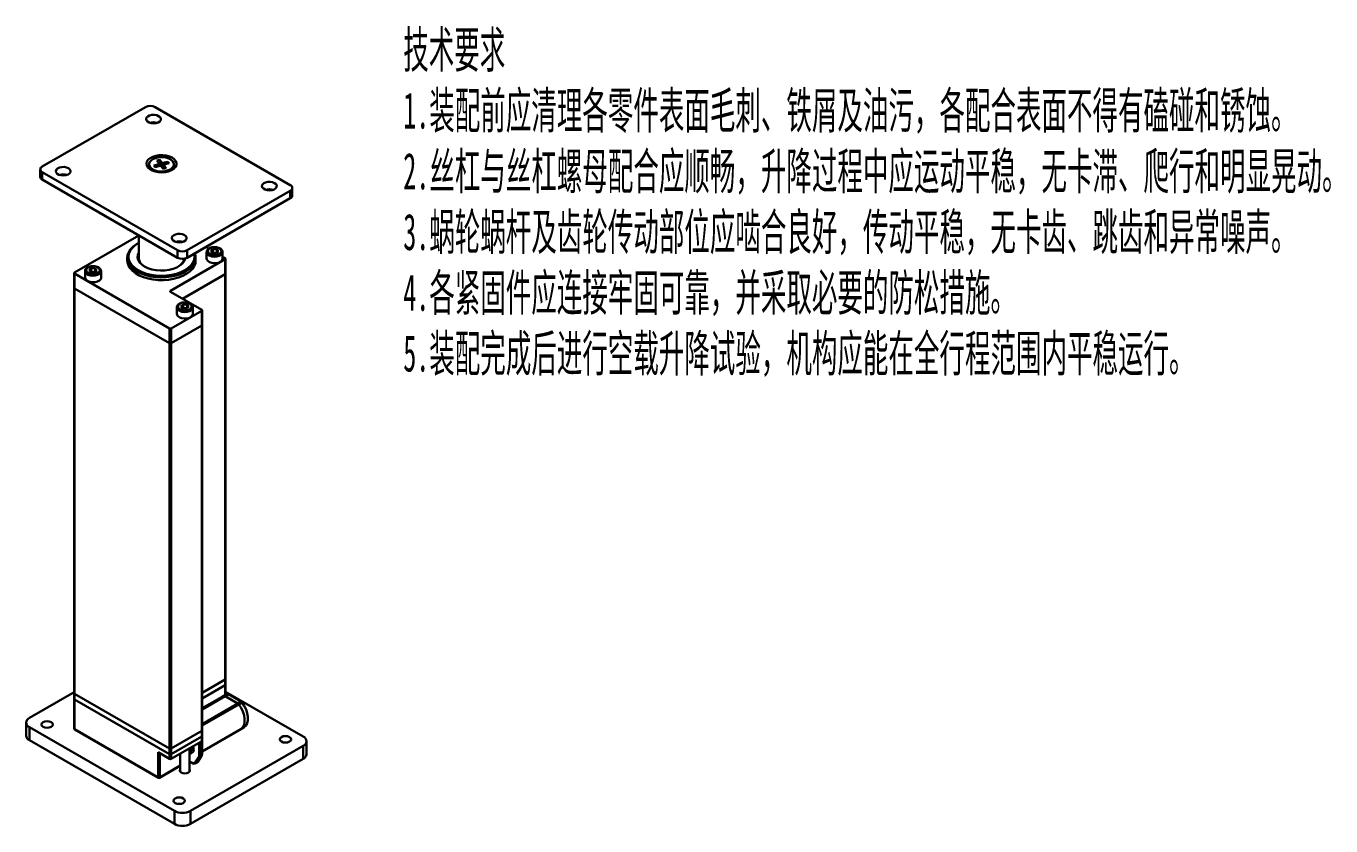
# Model space of a CAD drawing. Header units: millimetres. Extents: x 0 to 2406, y -938 to 757.
# Drawn here: x 1907 to 2193.4, y -937.8 to -762.2 of the extents above; entities that cross this region are included whole.
import ezdxf

# ---------------------------------------------------------------- set-up
doc = ezdxf.new("R2010")
doc.units = ezdxf.units.MM
doc.layers.add('10', color=7, linetype='Continuous')
doc.styles.add('SLDTEXTSTYLE0', font='TXT', dxfattribs={"width": 0.7, "bigfont": 'bigfont'})

# ---------------------------------------------------------------- blocks, each defined once
blk = doc.blocks.new('SW_NOTE_0')
at = {"layer": '10', "color": 0, "insert": (0, -29.71), "char_height": 8, "width": 212.004, "attachment_point": 1, "style": 'SLDTEXTSTYLE0'}
blk.add_mtext('{\\fHYSWLongFangSong|b0|i0|c134|p2;技术要求\\P1.装配前应清理各零件表面毛刺、铁屑及油污，各配合表面不得有磕碰和锈蚀。\\P2.丝杠与丝杠螺母配合应顺畅，升降过程中应运动平稳，无卡滞、爬行和明显晃动。\\P3.蜗轮蜗杆及齿轮传动部位应啮合良好，传动平稳，无卡齿、跳齿和异常噪声。\\P4.各紧固件应连接牢固可靠，并采取必要的防松措施。\\P5.装配完成后进行空载升降试验，机构应能在全行程范围内平稳运行。}', dxfattribs=at)

msp = doc.modelspace()

# ---------------------------------------------------------------- linework, layer by layer
at = {"color": 7, "linetype": 'Continuous', "lineweight": 30}
for p, q in [((1933.1452127, -779.9429164), (1910.5177957, -793.0054461)), ((1964.9650179, -797.0874867), (1935.2665331, -779.9429164)), ((1933.9557466, -792.5156212), (1933.9557466, -792.862651)), ((1934.9922598, -792.7426152), (1936.0940204, -792.4538423)), ((1935.2733772, -793.1000552), (1934.9922598, -792.7426152)), ((1936.3751378, -792.8112823), (1935.2733772, -793.1000552)), ((1935.6683676, -791.7031641), (1936.2875388, -791.5408785)), ((1936.1685911, -792.339197), (1935.6683676, -791.7031641)), ((1936.0940204, -792.8849635), (1936.0940204, -792.4538423)), ((1936.1820092, -792.8619015), (1936.1820092, -792.3749953)), ((1936.1820092, -792.544168), (1936.4844508, -792.4648977)), ((1936.2875388, -791.5408785), (1936.7877624, -792.1769114)), ((1936.4844508, -792.4648977), (1936.2875388, -791.5408785)), ((1936.4844508, -792.4648977), (1936.7877624, -792.8505575)), ((1937.0739544, -793.4903639), (1936.5737309, -792.854331)), ((1936.7877624, -792.8505575), (1936.7877624, -792.1769114)), ((1936.9863555, -792.2199601), (1938.088116, -791.9311872)), ((1936.9863555, -792.2199601), (1936.9863555, -792.8936063)), ((1936.9863555, -792.8936063), (1937.179484, -792.842987)), ((1937.6931257, -793.3280783), (1937.0739544, -793.4903639)), ((1937.179484, -792.6562471), (1937.179484, -793.3298933)), ((1937.1929021, -792.6920454), (1937.6931257, -793.3280783)), ((1937.1929021, -792.6920454), (1937.1929021, -793.3656916)), ((1937.1929021, -793.3656916), (1937.2538672, -793.4432085)), ((1938.3692334, -792.2886272), (1937.2674728, -792.5774001)), ((1937.8105523, -792.4350582), (1938.088116, -791.9311872)), ((1938.088116, -791.9311872), (1938.3692334, -792.2886272)), ((1939.4057466, -792.862651), (1939.4057466, -792.5156212)), ((1910.0784559, -793.6177522), (1910.0784559, -795.2508339)), ((1910.5177957, -794.2300583), (1940.2162805, -811.3746287)), ((1910.5177957, -794.2300583), (1910.5177957, -795.8631399)), ((1940.2162805, -813.0077103), (1910.5177957, -795.8631399)), ((1942.3376009, -811.3746287), (1964.9650179, -798.3120989)), ((1964.9650179, -799.9451805), (1964.9650179, -798.3120989)), ((1965.4043577, -799.3328744), (1965.4043577, -797.6997928)), ((1964.9650179, -799.9451805), (1942.3376009, -813.0077103)), ((1931.6807466, -808.1414566), (1917.5888635, -816.2765275)), ((1931.5533895, -809.8476619), (1931.376584, -809.9497627)), ((1931.6807466, -808.0802514), (1931.6807466, -813.0107956)), ((1947.0526257, -811.0384743), (1946.4007064, -810.6621294)), ((1929.1807466, -813.0107956), (1929.1807466, -813.6232012)), ((1938.6606456, -820.2769273), (1950.6814609, -813.3374583)), ((1940.2162805, -813.0077103), (1940.2162805, -811.3746287)), ((1942.3376009, -811.3746287), (1942.3376009, -813.0077103)), ((1944.1807466, -813.6232012), (1944.1807466, -813.0107956)), ((1946.5980085, -811.7860507), (1946.5980085, -813.2149971)), ((1947.4841608, -811.5464837), (1947.969238, -811.1323225)), ((1947.8629313, -811.9960767), (1947.4841608, -811.5464837)), ((1948.726779, -812.0315084), (1947.8629313, -811.9960767)), ((1947.9116023, -811.998073), (1947.969238, -811.9488633)), ((1947.969238, -811.1323225), (1948.8330858, -811.1677543)), ((1947.969238, -811.9488633), (1947.969238, -811.1323225)), ((1947.969238, -811.9488633), (1948.4011619, -811.9665792)), ((1948.4011619, -811.9665792), (1948.7844147, -811.9822988)), ((1949.2118563, -811.6173472), (1948.726779, -812.0315084)), ((1948.8330858, -811.1677543), (1949.2118563, -811.6173472)), ((1948.8330858, -811.9407432), (1948.8330858, -811.1677543)), ((1950.0980085, -813.2149971), (1950.0980085, -811.7860507)), ((1950.6814609, -813.1333563), (1950.0980085, -812.7965364)), ((1950.6814609, -816.6036216), (1950.6814609, -813.3374583)), ((1950.7546842, -816.5015706), (1950.7546842, -813.2354073)), ((1917.5156402, -816.3785785), (1917.5156402, -819.6447418)), ((1919.9047275, -815.9701423), (1919.9047275, -817.3990887)), ((1920.7908798, -815.7305753), (1921.275957, -815.3164141)), ((1921.1696503, -816.1801683), (1920.7908798, -815.7305753)), ((1922.033498, -816.2156), (1921.1696503, -816.1801683)), ((1921.2183213, -816.1821646), (1921.275957, -816.1329549)), ((1921.275957, -815.3164141), (1922.1398048, -815.3518459)), ((1921.275957, -816.1329549), (1921.275957, -815.3164141)), ((1921.275957, -816.1329549), (1921.7078809, -816.1506708)), ((1921.7078809, -816.1506708), (1922.0911338, -816.1663904)), ((1922.5185753, -815.8014388), (1922.033498, -816.2156)), ((1922.1398048, -815.3518459), (1922.5185753, -815.8014388)), ((1922.1398048, -816.1248348), (1922.1398048, -815.3518459)), ((1923.4047275, -817.3990887), (1923.4047275, -815.9701423)), ((1917.5888635, -816.4806296), (1938.4485136, -828.5226492)), ((1917.5888635, -816.4806296), (1917.5888635, -819.7467928)), ((1941.3127558, -822.0120599), (1950.6814609, -816.6036216)), ((1941.3127558, -822.0120599), (1950.6814609, -816.6036216)), ((1950.6814609, -905.6065701), (1950.6814609, -816.6036216)), ((1950.7546842, -905.5045191), (1950.7546842, -816.5015706)), ((1917.5156402, -819.6447418), (1917.5156402, -908.6476903)), ((1917.5888635, -819.7467928), (1938.4485136, -831.7888125)), ((1917.5888635, -819.7467928), (1938.4485136, -831.7888125)), ((1917.5888635, -819.7467928), (1917.5888635, -908.7497413)), ((1938.6606456, -820.2769273), (1938.6606456, -820.4810293)), ((1945.5195814, -824.4406087), (1938.6606456, -820.4810293)), ((1938.802067, -828.5226492), (1945.5195814, -824.6447107)), ((1940.0572708, -823.9301214), (1940.0572708, -825.3590678)), ((1940.943423, -823.6905544), (1941.4285003, -823.2763932)), ((1941.3221935, -824.1401474), (1940.943423, -823.6905544)), ((1942.1860413, -824.1755791), (1941.3221935, -824.1401474)), ((1941.3708646, -824.1421437), (1941.4285003, -824.092934)), ((1941.4285003, -823.2763932), (1942.2923481, -823.3118249)), ((1941.4285003, -824.092934), (1941.4285003, -823.2763932)), ((1941.4285003, -824.092934), (1941.8604242, -824.1106499)), ((1941.8604242, -824.1106499), (1942.243677, -824.1263695)), ((1942.6711186, -823.7614179), (1942.1860413, -824.1755791)), ((1942.2923481, -823.3118249), (1942.6711186, -823.7614179)), ((1942.2923481, -824.0848139), (1942.2923481, -823.3118249)), ((1943.5572708, -825.3590678), (1943.5572708, -823.9301214)), ((1945.5195814, -827.9108739), (1945.5195814, -824.6447107)), ((1945.5928047, -827.8088229), (1945.5928047, -824.5426597)), ((1945.5928047, -916.8117714), (1945.5928047, -827.8088229)), ((1938.4485136, -831.7888125), (1938.4485136, -828.5226492)), ((1938.802067, -831.7888125), (1945.5195814, -827.9108739)), ((1938.802067, -831.7888125), (1945.5195814, -827.9108739)), ((1938.802067, -828.5226492), (1938.802067, -831.7888125)), ((1945.5195814, -916.9138224), (1945.5195814, -827.9108739)), ((1938.4485136, -920.791761), (1938.4485136, -831.7888125)), ((1938.802067, -831.7888125), (1938.802067, -920.791761)), ((1945.5928047, -908.5441888), (1950.6814609, -905.6065701)), ((1945.5928047, -908.5441888), (1950.6814609, -905.6065701)), ((1945.5928047, -909.769), (1950.6814609, -906.8313813)), ((1950.6814609, -906.8313813), (1945.5928047, -909.769)), ((1950.6814609, -906.8313813), (1950.6814609, -905.6065701)), ((1950.6814609, -908.9964498), (1950.6814609, -906.8313813)), ((1950.7546842, -906.7293303), (1950.7546842, -905.5045191)), ((1950.7546842, -908.9549401), (1950.7546842, -906.7293303)), ((1917.5156402, -908.385102), (1907.6893686, -914.0576879)), ((1917.5156402, -908.6476903), (1917.5156402, -909.8725015)), ((1917.5156402, -909.8725015), (1917.5156402, -916.404828)), ((1917.5888635, -908.7497413), (1938.4485136, -920.791761)), ((1917.5888635, -908.7497413), (1938.4485136, -920.791761)), ((1917.5888635, -908.7497413), (1917.5888635, -909.9745525)), ((1917.5888635, -909.9745525), (1938.4485136, -922.0165722)), ((1917.5888635, -909.9745525), (1938.4485136, -922.0165722)), ((1917.5888635, -909.9745525), (1917.5888635, -916.506879)), ((1945.5928047, -912.0280898), (1950.4577604, -909.2196107)), ((1950.6531944, -909.2643872), (1945.5928047, -912.185688)), ((1950.0104857, -909.3837956), (1945.5928047, -911.9340685)), ((1945.5928047, -915.4349513), (1953.4674438, -910.8890189)), ((1950.7175925, -908.9755915), (1950.0104857, -909.3837956)), ((1950.0104857, -909.3837956), (1950.4577604, -909.2196107)), ((1950.0104857, -909.3837956), (1950.4577604, -909.2196107)), ((1951.1648672, -908.8114066), (1950.4577604, -909.2196107)), ((1951.3603012, -908.8561832), (1950.6531944, -909.2643872)), ((1953.4674438, -910.8890189), (1950.6531944, -909.2643872)), ((1950.6531944, -909.2643872), (1953.4674438, -910.8890189)), ((1950.7175925, -908.9755915), (1951.1648672, -908.8114066)), ((1967.793445, -918.1397284), (1950.7546842, -908.3034612)), ((1951.3603012, -908.8561832), (1954.1745506, -910.4808148)), ((1954.1745506, -910.4808148), (1953.4674438, -910.8890189)), ((1954.3699846, -910.6616815), (1953.6628778, -911.0698856)), ((1953.6628778, -911.0698856), (1945.5928047, -915.7286396)), ((1906.9571356, -915.078198), (1906.9571356, -917.9360908)), ((1907.6893686, -916.0987081), (1939.5091738, -934.4678907)), ((1907.6893686, -916.0987081), (1907.6893686, -918.956601)), ((1917.5888635, -916.506879), (1935.9382845, -927.0997743)), ((1917.6406504, -916.6213402), (1935.9900714, -927.2142355)), ((1945.5928047, -921.4023565), (1954.1101525, -916.4853962)), ((1954.1101525, -916.4853962), (1954.8172593, -916.0771922)), ((1939.5091738, -937.3257835), (1907.6893686, -918.956601)), ((1938.802067, -920.791761), (1945.5195814, -916.9138224)), ((1938.802067, -920.791761), (1945.5195814, -916.9138224)), ((1938.802067, -922.0165722), (1945.5195814, -918.1386336)), ((1938.802067, -922.0165722), (1945.5195814, -918.1386336)), ((1945.3074494, -919.2817709), (1938.802067, -923.0372482)), ((1944.953896, -922.1943616), (1944.953896, -919.4858729)), ((1945.3074494, -919.2817709), (1945.3074494, -922.1943616)), ((1945.5195814, -918.1386336), (1945.5195814, -916.9138224)), ((1945.5195814, -922.0719004), (1945.5195814, -918.1386336)), ((1945.5928047, -918.0365826), (1945.5928047, -916.8117714)), ((1945.5928047, -921.9698493), (1945.5928047, -918.0365826)), ((1968.525678, -922.0181314), (1968.525678, -919.1602386)), ((1935.9382845, -927.0997743), (1935.9382845, -921.5881238)), ((1938.4485136, -923.0372482), (1935.9382845, -921.5881238)), ((1936.2918379, -921.7922258), (1936.2918379, -927.0997743)), ((1938.4485136, -922.0165722), (1938.4485136, -920.791761)), ((1938.4485136, -923.0372482), (1938.4485136, -922.0165722)), ((1938.802067, -920.791761), (1938.802067, -922.0165722)), ((1938.802067, -922.0165722), (1938.802067, -923.0372482)), ((1940.8072708, -921.8796687), (1940.8072708, -925.8869797)), ((1942.8072708, -925.8869797), (1942.8072708, -920.7250932)), ((1943.0447077, -934.4678907), (1967.793445, -920.1807487)), ((1943.0902143, -921.8611545), (1943.5718066, -921.5831371)), ((1945.3074494, -922.1943616), (1945.5195814, -922.0719004)), ((1967.793445, -923.0386415), (1967.793445, -920.1807487)), ((1936.240051, -927.2142355), (1940.8072708, -924.5776356)), ((1936.2918379, -927.0997743), (1940.8072708, -924.4930703)), ((1942.8072708, -923.554201), (1943.2808634, -923.8276002)), ((1942.8072708, -923.6387663), (1943.3326502, -923.9420614)), ((1967.793445, -923.0386415), (1943.0447077, -937.3257835)), ((1944.0463289, -923.759156), (1944.835478, -922.6363384)), ((1944.2075791, -924.0039464), (1944.1668603, -924.0250289)), ((1944.2075791, -924.0039464), (1944.4197111, -923.8814852)), ((1945.1653478, -922.7247337), (1944.3761987, -923.8475514)), ((1944.3761987, -923.8475514), (1944.5883307, -923.7250902)), ((1944.4121891, -923.8778246), (1944.6397734, -923.6783975)), ((1944.5883307, -923.7250902), (1945.3774799, -922.6022725)), ((1944.6397734, -923.6783975), (1945.4289225, -922.5555798)), ((1945.3774799, -922.6022725), (1945.1653478, -922.7247337)), ((1939.5091738, -937.3257835), (1939.5091738, -934.4678907)), ((1943.0447077, -934.4678907), (1943.0447077, -937.3257835))]:
    msp.add_line(p, q, dxfattribs=at)
at = {"color": 7, "linetype": 'Continuous', "lineweight": 30, "flags": 128}
for points in [[(1936.0620282, -781.9329111), (1935.6266741, -781.7534688), (1935.1139802, -781.6653542), (1934.5795047, -781.6781158), (1934.0811665, -781.7903706), (1933.6729681, -781.9899542), (1933.3991442, -782.2552386), (1933.2893678, -782.5574761), (1933.355535, -782.8639145), (1933.5904755, -783.1413465), (1933.9687298, -783.3597081), (1934.4493083, -783.4953364), (1934.9801328, -783.5335339), (1935.5036801, -783.4701614), (1935.9632159, -783.3120862), (1936.3089423, -783.0764383), (1936.5033945, -782.7887537), (1936.5255006, -782.4802076), (1936.372865, -782.1842357), (1936.0620282, -781.9329111)], [(1939.014199, -791.0460667), (1938.4131693, -790.7717207), (1937.7187443, -790.5847859), (1936.9683606, -790.4953399), (1936.2024715, -790.5082048), (1935.4623663, -790.6226871), (1934.7879444, -790.8326149), (1934.2155639, -791.1266711), (1933.776082, -791.4890029), (1933.4931914, -791.900077), (1933.3821427, -792.3377322), (1933.4489226, -792.7783745), (1933.6899309, -793.1982487), (1934.0921749, -793.5747193), (1934.6339695, -793.8874907), (1935.2861064, -794.1197012), (1936.0134286, -794.2588324), (1936.7767262, -794.2973836), (1937.5348495, -794.2332765), (1938.2469278, -794.0699672), (1938.874573, -793.8162598), (1939.3839484, -793.4858315), (1939.7475935, -793.096496), (1939.945904, -792.6692424), (1939.9681891, -792.2271041), (1939.8132473, -791.7939167), (1939.4894316, -791.3930337), (1939.014199, -791.0460667)], [(1916.2630383, -793.3626247), (1915.8276843, -793.1831824), (1915.3149903, -793.0950678), (1914.7805149, -793.1078293), (1914.2821766, -793.2200842), (1913.8739782, -793.4196678), (1913.6001543, -793.6849522), (1913.4903779, -793.9871896), (1913.5565451, -794.2936281), (1913.7914856, -794.5710601), (1914.16974, -794.7894217), (1914.6503184, -794.9250499), (1915.1811429, -794.9632475), (1915.7046903, -794.8998749), (1916.1642261, -794.7417997), (1916.5099525, -794.5061518), (1916.7044047, -794.2184673), (1916.7265107, -793.9099211), (1916.5738751, -793.6139492), (1916.2630383, -793.3626247)], [(1935.5542101, -791.0832331), (1936.2347875, -790.9637213), (1936.9457562, -790.9499689), (1937.638665, -791.0429131), (1938.2662932, -791.2362199), (1938.7858691, -791.5167158), (1939.1619843, -791.8652855), (1939.3690073, -792.2581745), (1939.3928298, -792.668608), (1939.2318282, -793.0686157), (1938.8969747, -793.4309378), (1938.4110889, -793.7308825), (1937.8072831, -793.9480092), (1937.1267058, -794.067521), (1936.415737, -794.0812734), (1935.7228282, -793.9883292), (1935.0952, -793.7950224), (1934.5756242, -793.5145265), (1934.1995089, -793.1659569), (1933.992486, -792.7730679), (1933.9686635, -792.3626344), (1934.129665, -791.9626267), (1934.4645185, -791.6003046), (1934.9504043, -791.3003598), (1935.5542101, -791.0832331)], [(1936.0940204, -792.4538423), (1936.1194747, -792.4453434), (1936.1415677, -792.434141), (1936.1594505, -792.4206657), (1936.1724358, -792.4054353), (1936.1800245, -792.3890351), (1936.1819251, -792.3720954), (1936.1780645, -792.3552671), (1936.1685911, -792.339197)], [(1937.2674728, -792.5774001), (1937.2420185, -792.585899), (1937.2199255, -792.5971013), (1937.2020428, -792.6105767), (1937.1890575, -792.625807), (1937.1814687, -792.6422072), (1937.1795681, -792.659147), (1937.1834287, -792.6759753), (1937.1929021, -792.6920454)], [(1961.5178723, -796.6282571), (1961.0825183, -796.4488149), (1960.5698243, -796.3607002), (1960.0353489, -796.3734618), (1959.5370106, -796.4857166), (1959.1288122, -796.6853002), (1958.8549883, -796.9505846), (1958.7452119, -797.2528221), (1958.8113791, -797.5592605), (1959.0463196, -797.8366926), (1959.424574, -798.0550541), (1959.9051524, -798.1906824), (1960.4359769, -798.2288799), (1960.9595242, -798.1655074), (1961.4190601, -798.0074322), (1961.7647865, -797.7717843), (1961.9592387, -797.4840997), (1961.9813447, -797.1755536), (1961.8287091, -796.8795817), (1961.5178723, -796.6282571)], [(1941.7188824, -808.0579707), (1941.2835284, -807.8785284), (1940.7708344, -807.7904138), (1940.236359, -807.8031753), (1939.7380207, -807.9154302), (1939.3298223, -808.1150138), (1939.0559984, -808.3802982), (1938.9462221, -808.6825356), (1939.0123893, -808.9889741), (1939.2473298, -809.2664061), (1939.6255841, -809.4847677), (1940.1061626, -809.620396), (1940.636987, -809.6585935), (1941.1605344, -809.5952209), (1941.6200702, -809.4371458), (1941.9657966, -809.2014978), (1942.1602488, -808.9138133), (1942.1823549, -808.6052672), (1942.0297193, -808.3092953), (1941.7188824, -808.0579707)], [(1931.3774458, -816.072326), (1930.6300531, -815.5691057), (1930.0244836, -815.0059208), (1929.5749313, -814.3959719), (1929.2919332, -813.7535556), (1929.1821227, -813.0937296), (1929.2480735, -812.4319598), (1929.4882399, -811.7837573), (1929.8969926, -811.1643156), (1930.4647507, -810.5881538), (1931.1782065, -810.0687767), (1931.376584, -809.9497627)], [(1931.6807466, -809.7758999), (1931.5542225, -809.847181), (1930.8153734, -810.3465816), (1930.2209493, -810.9065576), (1929.7855869, -811.5133204), (1929.5200062, -812.1519296), (1929.4307466, -812.8066604), (1929.5200062, -813.4613911), (1929.7855869, -814.1000003), (1930.2209493, -814.7067631), (1930.8153734, -815.2667391), (1931.5542225, -815.7661398)], [(1943.993141, -812.0484571), (1944.1463709, -812.5967336), (1944.1683653, -813.2594761), (1944.0148563, -813.9163898), (1943.6894419, -814.5520771), (1943.1997496, -815.151638), (1942.5572575, -815.7010195), (1941.7770249, -816.1873444), (1940.8773399, -816.5992136), (1939.8792902, -816.9269734), (1938.8062695, -817.1629413), (1937.6834283, -817.3015864), (1936.537085, -817.339659), (1935.3941091, -817.2762668), (1934.2812909, -817.1128955), (1933.2247138, -816.8533744), (1932.2491433, -816.5037866), (1931.3774458, -816.072326)], [(1932.968436, -814.9497317), (1932.3495099, -814.5194535), (1931.8780788, -814.0308482), (1931.5701968, -813.5005546), (1931.4363485, -812.9466314), (1931.4810919, -812.3879415), (1931.6807466, -811.8825491)], [(1931.5542225, -815.7661398), (1932.4193035, -816.1926682), (1933.3893155, -816.535822), (1934.4403734, -816.7871513), (1935.5465968, -816.9404678), (1936.6807466, -816.9919963), (1937.8148965, -816.9404678), (1938.9211198, -816.7871513), (1939.9721777, -816.535822), (1940.9421897, -816.1926682), (1941.8072708, -815.7661398), (1942.5461198, -815.2667391), (1943.1405439, -814.7067631), (1943.5759064, -814.1000003), (1943.8414871, -813.4613911), (1943.9307466, -812.8066604), (1943.8414871, -812.1519296), (1943.8385304, -812.1412421)], [(1941.8894963, -813.1858407), (1941.8804014, -813.2253792), (1941.65859, -813.76981), (1941.2672642, -814.281442), (1940.71975, -814.742852), (1940.0346924, -815.1383274), (1939.2354201, -815.4544006), (1938.3491516, -815.6803082), (1937.4060675, -815.8083572), (1936.4382835, -815.8341869), (1935.4787562, -815.7569179), (1934.5601614, -815.5791815), (1933.7137805, -815.3070301), (1932.968436, -814.9497317)], [(1950.0980085, -813.2149971), (1950.0242365, -813.5052299), (1949.7701704, -813.8037048), (1949.361991, -814.0383842), (1948.8439309, -814.1838367), (1948.2721299, -814.2243005), (1947.7085515, -814.1553906), (1947.2142682, -813.9845745), (1946.8428433, -813.7303627), (1946.6345264, -813.420303), (1946.5980085, -813.2149971)], [(1950.0980074, -811.7872096), (1950.0242365, -812.0762834), (1949.7701704, -812.3747584), (1949.361991, -812.6094377), (1948.8439309, -812.7548903), (1948.2721299, -812.7953541), (1947.7085515, -812.7264442), (1947.2142682, -812.555628), (1946.8428433, -812.3014163), (1946.6345264, -811.9913566), (1946.5980585, -811.7936831)], [(1947.6919588, -810.8031976), (1947.2701639, -810.9796932), (1946.978373, -811.2288256), (1946.8517803, -811.5205459), (1946.9056548, -811.8196683), (1947.1334985, -812.0901141), (1947.5078301, -812.2992637), (1947.9834995, -812.4218906), (1948.5031341, -812.443204), (1949.0040583, -812.3606333), (1949.4258532, -812.1841378), (1949.7176441, -811.9350054), (1949.8442367, -811.6432851), (1949.7903622, -811.3441627), (1949.5625185, -811.0737168), (1949.188187, -810.8645672), (1948.7125175, -810.7419404), (1948.1928829, -810.720627), (1947.6919588, -810.8031976)], [(1923.4047264, -815.9713012), (1923.3309555, -816.260375), (1923.0768894, -816.55885), (1922.66871, -816.7935293), (1922.1506499, -816.9389819), (1921.5788489, -816.9794457), (1921.0152705, -816.9105358), (1920.5209873, -816.7397196), (1920.1495623, -816.4855078), (1919.9412454, -816.1754482), (1919.9047775, -815.9777746)], [(1920.9986778, -814.9872892), (1920.5768829, -815.1637848), (1920.285092, -815.4129172), (1920.1584993, -815.7046375), (1920.2123739, -816.0037598), (1920.4402175, -816.2742057), (1920.8145491, -816.4833553), (1921.2902185, -816.6059821), (1921.8098531, -816.6272956), (1922.3107773, -816.5447249), (1922.7325722, -816.3682294), (1923.0243631, -816.1190969), (1923.1509557, -815.8273766), (1923.0970812, -815.5282543), (1922.8692375, -815.2578084), (1922.494906, -815.0486588), (1922.0192365, -814.926032), (1921.4996019, -814.9047185), (1920.9986778, -814.9872892)], [(1944.1807466, -813.6232012), (1944.1134197, -814.2020369), (1943.8732533, -814.8502394), (1943.4645007, -815.4696811), (1942.8967425, -816.0458429), (1942.1832867, -816.56522), (1941.3408561, -817.0156387), (1940.3891964, -817.3865415), (1939.3506138, -817.6692348), (1938.2494518, -817.8570925), (1937.1115206, -817.9457114), (1935.9634925, -817.9330144), (1934.8322762, -817.8192989), (1933.7443865, -817.6072305), (1932.7253226, -817.3017798), (1931.7989704, -816.9101063), (1930.987043, -816.4413906), (1930.3085711, -815.9066189), (1929.7794577, -815.3183258), (1929.4121046, -814.6903004), (1929.2151223, -814.0372632), (1929.1807466, -813.6232012)], [(1923.4047275, -817.3990887), (1923.3309555, -817.6893214), (1923.0768894, -817.9877964), (1922.66871, -818.2224757), (1922.1506499, -818.3679283), (1921.5788489, -818.4083921), (1921.0152705, -818.3394822), (1920.5209873, -818.168666), (1920.1495623, -817.9144543), (1919.9412454, -817.6043946), (1919.9047275, -817.3990887)], [(1943.5572696, -823.9312803), (1943.4834987, -824.2203541), (1943.2294327, -824.5188291), (1942.8212533, -824.7535084), (1942.3031932, -824.898961), (1941.7313922, -824.9394248), (1941.1678138, -824.8705148), (1940.6735305, -824.6996987), (1940.3021056, -824.4454869), (1940.0937887, -824.1354273), (1940.0573207, -823.9377537)], [(1941.151221, -822.9472683), (1940.7294261, -823.1237638), (1940.4376352, -823.3728963), (1940.3110426, -823.6646166), (1940.3649171, -823.9637389), (1940.5927608, -824.2341848), (1940.9670923, -824.4433344), (1941.4427618, -824.5659612), (1941.9623964, -824.5872747), (1942.4633205, -824.504704), (1942.8851154, -824.3282085), (1943.1769063, -824.079076), (1943.303499, -823.7873557), (1943.2496245, -823.4882334), (1943.0217808, -823.2177875), (1942.6474493, -823.0086379), (1942.1717798, -822.8860111), (1941.6521452, -822.8646976), (1941.151221, -822.9472683)], [(1943.5572708, -825.3590678), (1943.4834987, -825.6493005), (1943.2294327, -825.9477755), (1942.8212533, -826.1824548), (1942.3031932, -826.3279074), (1941.7313922, -826.3683712), (1941.1678138, -826.2994613), (1940.6735305, -826.1286451), (1940.3021056, -825.8744333), (1940.0937887, -825.5643737), (1940.0572708, -825.3590678)], [(1954.3699846, -910.6616815), (1954.8564074, -911.410958), (1955.2431189, -912.2134764), (1955.5116604, -913.030931), (1955.6492141, -913.8243028), (1955.6492141, -914.5557227), (1955.5116604, -915.1902785), (1955.2431189, -915.6976815), (1954.8564074, -916.0537124), (1954.8172593, -916.0771922)], [(1953.6628778, -911.0698856), (1954.1493006, -911.8191621), (1954.5360121, -912.6216805), (1954.8045536, -913.439135), (1954.9421073, -914.2325069), (1954.9421073, -914.9639267), (1954.8045536, -915.5984825), (1954.5360121, -916.1058856), (1954.1493006, -916.4619165), (1954.1101525, -916.4853962)], [(1953.6628778, -911.0698856), (1954.1493006, -911.8191621), (1954.5360121, -912.6216805), (1954.8045536, -913.439135), (1954.9421073, -914.2325069), (1954.9421073, -914.9639267), (1954.8045536, -915.5984825), (1954.5360121, -916.1058856), (1954.1493006, -916.4619165), (1954.1101525, -916.4853962)], [(1912.4623394, -914.976147), (1912.0568102, -914.8197217), (1911.5784559, -914.7647924), (1911.1001016, -914.8197217), (1910.6945724, -914.976147), (1910.4236065, -915.210254), (1910.3284559, -915.4864021), (1910.4236065, -915.7625501), (1910.6945724, -915.9966571), (1911.1001016, -916.1530824), (1911.5784559, -916.2080117), (1912.0568102, -916.1530824), (1912.4623394, -915.9966571), (1912.7333053, -915.7625501), (1912.8284559, -915.4864021), (1912.7333053, -915.210254), (1912.4623394, -914.976147)], [(1964.7882412, -918.2417794), (1964.382712, -918.0853541), (1963.9043577, -918.0304249), (1963.4260034, -918.0853541), (1963.0204742, -918.2417794), (1962.7495083, -918.4758864), (1962.6543577, -918.7520345), (1962.7495083, -919.0281826), (1963.0204742, -919.2622896), (1963.4260034, -919.4187149), (1963.9043577, -919.4736441), (1964.382712, -919.4187149), (1964.7882412, -919.2622896), (1965.0592071, -919.0281826), (1965.1543577, -918.7520345), (1965.0592071, -918.4758864), (1964.7882412, -918.2417794)], [(1942.7915033, -921.0693383), (1942.8173271, -921.0795156), (1942.8522853, -921.0929342)], [(1943.0901333, -920.5618002), (1943.09026, -920.5620196), (1943.2627016, -920.9595861), (1943.3232551, -921.3460791), (1943.2627016, -921.6626585), (1943.09026, -921.8611281), (1942.8321828, -921.9112726), (1942.8072708, -921.9082436)], [(1943.5717256, -920.2837829), (1943.5718523, -920.2840023), (1943.744294, -920.6815687), (1943.8048474, -921.0680617), (1943.744294, -921.3846412), (1943.5718523, -921.5831107), (1943.5718066, -921.5831371)], [(1939.7039482, -922.5166032), (1939.6232546, -922.5828322), (1939.4555563, -922.6599968)], [(1944.3761987, -923.8475514), (1944.2991183, -923.9362661), (1944.2076401, -924.0039113), (1944.2075791, -924.0039464)], [(1944.6397734, -923.6783975), (1944.6198765, -923.7015216), (1944.5883307, -923.7250902)], [(1945.4289225, -922.5555798), (1945.4090257, -922.578704), (1945.3774799, -922.6022725)], [(1941.0117757, -926.048682), (1940.7679063, -925.8379857), (1940.6822708, -925.5894524), (1940.7679063, -925.3409192), (1940.8072708, -925.2919252)], [(1942.8072708, -925.2919252), (1942.8466353, -925.3409192), (1942.9322708, -925.5894524), (1942.8466353, -925.8379857), (1942.6027659, -926.048682), (1942.2377897, -926.1894648), (1941.8072708, -926.2389011), (1941.3767519, -926.1894648), (1941.0117757, -926.048682)], [(1941.4537174, -931.7125133), (1941.0481882, -931.556088), (1940.5698339, -931.5011587), (1940.0914796, -931.556088), (1939.6859504, -931.7125133), (1939.4149845, -931.9466203), (1939.3198339, -932.2227683), (1939.4149845, -932.4989164), (1939.6859504, -932.7330234), (1940.0914796, -932.8894487), (1940.5698339, -932.944378), (1941.0481882, -932.8894487), (1941.4537174, -932.7330234), (1941.7246833, -932.4989164), (1941.8198339, -932.2227683), (1941.7246833, -931.9466203), (1941.4537174, -931.7125133)]]:
    msp.add_lwpolyline(points, dxfattribs=at)
at = {"color": 7, "linetype": 'Continuous', "lineweight": 30}
for centre, radius, start, end in [((1934.2058729, -781.989983), 2.3055329, 62.609672237, 117.390327763), ((1934.9129797, -785.9436854), 2.6543246, 72.458951444, 107.541048556), ((1910.7501863, -793.6177522), 0.654923, 110.783420799, 249.216579201), ((1935.1929314, -792.7858916), 1.2395637, 183.550284813, 239.817930998), ((1936.4370164, -793.0054235), 0.2037641, 47.859960735, 107.678631595), ((1936.9244768, -792.0258189), 0.2037641, 227.859960735, 287.678631595), ((1936.9244768, -792.699465), 0.2037641, 227.859960734, 287.678631595), ((1937.2359384, -793.3291466), 0.0564593, 180.757744532, 220.336799759), ((1938.125659, -792.7594107), 1.2842441, 301.242763604, 355.389020585), ((1910.8291415, -795.1759743), 0.7544089, 185.694799251, 245.625341706), ((1915.1139898, -797.373399), 2.6543246, 72.458951444, 107.541048556), ((1960.3688238, -800.6390315), 2.6543246, 72.458951444, 107.541048556), ((1964.7326273, -797.6997928), 0.654923, 290.783420799, 69.216579201), ((1964.6536721, -799.2580148), 0.7544089, 294.374658294, 354.305200749), ((1940.5698339, -812.068745), 2.6543246, 72.458951444, 107.541048556), ((1934.114735, -812.7972439), 2.4433387, 185.014138948, 244.384132747), ((1941.2769407, -809.327562), 2.3055329, 242.609672237, 297.390327763), ((1941.2769407, -810.9606437), 2.3055329, 242.609672237, 297.390327763), ((1939.0848459, -812.6521291), 2.6455015, 297.419397301, 347.345383162), ((1948.3462009, -813.2079919), 1.2426288, 87.465002822, 104.210432031), ((1948.3610312, -813.1305941), 1.1647065, 71.405223871, 88.025448678), ((1950.6427291, -813.2354073), 0.1091538, 290.7834208, 69.2165792), ((1917.6275953, -816.3785785), 0.1091538, 110.783420799, 249.216579201), ((1921.6529199, -817.3920835), 1.2426288, 87.465002822, 104.210432031), ((1921.6677502, -817.3146857), 1.1647065, 71.405223871, 88.025448678), ((1950.6295699, -816.489094), 0.1257348, 294.374658294, 354.305200749), ((1950.6295699, -816.489094), 0.1257348, 294.374658294, 354.305200749), ((1917.6407545, -819.6322652), 0.1257348, 185.694799251, 245.625341706), ((1917.6407545, -819.6322652), 0.1257348, 185.694799251, 245.625341706), ((1938.6993774, -820.3789783), 0.1091538, 110.783420799, 249.216579201), ((1941.8054632, -825.3520626), 1.2426288, 87.465002822, 104.210432031), ((1941.8202935, -825.2746648), 1.1647065, 71.405223871, 88.025448678), ((1945.4808496, -824.5426597), 0.1091538, 290.783420799, 69.216579201), ((1945.4676904, -827.7963463), 0.1257348, 294.374658294, 354.305200749), ((1945.4676904, -827.7963463), 0.1257348, 294.374658294, 354.305200749), ((1938.6252903, -828.1814714), 0.3842555, 242.609672237, 297.390327763), ((1938.6252903, -831.4476347), 0.3842555, 242.609672237, 297.390327763), ((1938.6252903, -831.4476347), 0.3842555, 242.609672237, 297.390327763), ((1950.6295699, -905.4920425), 0.1257348, 294.374658294, 354.305200749), ((1950.6295699, -905.4920425), 0.1257348, 294.374658294, 354.305200749), ((1950.6295699, -906.7168537), 0.1257348, 294.374658294, 354.305200749), ((1950.6295699, -906.7168537), 0.1257348, 294.374658294, 354.305200749), ((1917.6407545, -908.6352137), 0.1257348, 185.694799251, 245.625341706), ((1917.6407545, -908.6352137), 0.1257348, 185.694799251, 245.625341706), ((1917.6407545, -909.8600249), 0.1257348, 185.694799251, 245.625341706), ((1917.6407545, -909.8600249), 0.1257348, 185.694799251, 245.625341706), ((1950.4943171, -909.5089422), 0.2916318, 56.989873907, 97.201092916), ((1950.4943171, -909.5089422), 0.2916318, 56.989873907, 97.201092916), ((1951.2014239, -909.1007382), 0.2916318, 56.989873907, 97.201092916), ((1953.1196073, -911.4608913), 0.6693492, 35.743534548, 58.690298217), ((1953.1196073, -911.4608913), 0.6693492, 35.743534548, 58.690298217), ((1953.8267141, -911.0526873), 0.6693492, 35.743534548, 58.690298217), ((1908.0766862, -915.078198), 1.0915383, 110.783420799, 249.216579201), ((1917.7656402, -916.404828), 0.25, 180, 240.002688266), ((1917.6407545, -916.3923514), 0.1257348, 185.694799251, 245.625341706), ((1917.711364, -916.5204007), 0.1232445, 173.701152469, 234.986667138), ((1908.2082782, -917.8113249), 1.2573482, 185.694799251, 245.625341706), ((1945.4676904, -916.7992948), 0.1257348, 294.374658294, 354.305200749), ((1945.4676904, -916.7992948), 0.1257348, 294.374658294, 354.305200749), ((1945.4676904, -918.024106), 0.1257348, 294.374658294, 354.305200749), ((1945.4676904, -918.024106), 0.1257348, 294.374658294, 354.305200749), ((1967.4061274, -919.1602386), 1.0915383, 290.783420799, 69.216579201), ((1938.6252903, -920.4505832), 0.3842555, 242.609672237, 297.390327763), ((1938.6252903, -920.4505832), 0.3842555, 242.609672237, 297.390327763), ((1938.6252903, -921.6753944), 0.3842555, 242.609672237, 297.390327763), ((1938.6252903, -921.6753944), 0.3842555, 242.609672237, 297.390327763), ((1950.1875715, -921.1990845), 7.3360542, 179.170919867, 180.829080133), ((1944.1873644, -922.2258385), 0.7671776, 327.650795859, 2.351476156), ((1945.1306727, -921.8531838), 0.3842555, 242.609672237, 297.390327763), ((1944.3876114, -922.2321339), 0.9206131, 327.650795859, 2.351476156), ((1944.5997435, -922.1096726), 0.9206131, 327.650795859, 2.351476156), ((1945.4676904, -921.9573728), 0.1257348, 294.374658294, 354.305200749), ((1967.2745354, -921.8933655), 1.2573482, 294.374658294, 354.305200749), ((1938.6252903, -922.6960704), 0.3842555, 242.609672237, 297.390327763), ((1943.406034, -923.8399166), 0.1257751, 174.380344371, 234.293660231), ((1943.628598, -923.4019664), 0.5496212, 230.751831923, 319.46720414), ((1944.2658957, -923.599481), 0.2714879, 216.025685283, 293.972042546), ((1944.1567638, -923.4288874), 0.5234368, 300.155449395, 325.536531411), ((1945.0550448, -922.4766633), 0.2714879, 216.025685283, 293.972042546), ((1936.060785, -927.113296), 0.1232445, 173.701152459, 234.986667147), ((1936.1150612, -926.7585965), 0.3842555, 242.609672237, 297.390327763), ((1936.1150612, -926.9977233), 0.25, 240.002688266, 299.997311734), ((1936.1693374, -927.113296), 0.1232445, 305.013332888, 6.298847505), ((1941.2769407, -931.0561129), 3.8425548, 242.609672237, 297.390327763), ((1941.2769407, -933.9140058), 3.8425548, 242.609672237, 297.390327763)]:
    msp.add_arc(centre, radius, start, end, dxfattribs=at)
for points, knots in [([(1950.0913602, -811.7866822), (1950.0935399, -811.7753946), (1950.1175485, -811.6510699), (1950.0184632, -811.4107852), (1949.7984372, -811.1223758), (1949.4471876, -810.8903392), (1948.9955788, -810.7287262), (1948.477882, -810.6575227), (1948.0041455, -810.6764471), (1947.7324673, -810.7409696), (1947.6243808, -810.7666396)], [0, 0, 0, 0, 0.0138939987, 0.1530328493, 0.2904285978, 0.4363060781, 0.5897342325, 0.7440217923, 0.8981597425, 1, 1, 1, 1]), ([(1947.6243808, -810.7666396), (1947.5415604, -810.7929798), (1947.2998517, -810.8698527), (1946.9720432, -811.0592308), (1946.7165784, -811.3409939), (1946.5907461, -811.6010952), (1946.6114394, -811.7525398), (1946.6170793, -811.7938154)], [0, 0, 0, 0, 0.14484310668, 0.42272016038, 0.67470906354, 0.91134322881, 1, 1, 1, 1]), ([(1920.9310998, -814.9507312), (1920.8482794, -814.9770714), (1920.6065708, -815.0539443), (1920.2787622, -815.2433223), (1920.0232975, -815.5250854), (1919.8974651, -815.7851868), (1919.9181584, -815.9366313), (1919.9237983, -815.9779069)], [0, 0, 0, 0, 0.1448431067, 0.4227201604, 0.6747090635, 0.9113432288, 1, 1, 1, 1]), ([(1923.3980792, -815.9707738), (1923.4002589, -815.9594862), (1923.4242675, -815.8351615), (1923.3251822, -815.5948768), (1923.1051562, -815.3064674), (1922.7539067, -815.0744308), (1922.3022978, -814.9128177), (1921.7846011, -814.8416143), (1921.3108645, -814.8605387), (1921.0391863, -814.9250611), (1920.9310998, -814.9507312)], [0, 0, 0, 0, 0.0138939987, 0.1530328493, 0.2904285978, 0.4363060781, 0.5897342325, 0.7440217923, 0.8981597425, 1, 1, 1, 1]), ([(1941.0836431, -822.9107103), (1941.0008227, -822.9370505), (1940.759114, -823.0139234), (1940.4313054, -823.2033014), (1940.1758407, -823.4850645), (1940.0500084, -823.7451659), (1940.0707017, -823.8966104), (1940.0763416, -823.937886)], [0, 0, 0, 0, 0.14484310668, 0.42272016038, 0.67470906354, 0.91134322881, 1, 1, 1, 1]), ([(1943.5506224, -823.9307528), (1943.5528022, -823.9194653), (1943.5768108, -823.7951406), (1943.4777254, -823.5548559), (1943.2576995, -823.2664465), (1942.9064499, -823.0344099), (1942.4548411, -822.8727968), (1941.9371443, -822.8015934), (1941.4634078, -822.8205178), (1941.1917296, -822.8850402), (1941.0836431, -822.9107103)], [0, 0, 0, 0, 0.0138939987, 0.1530328493, 0.2904285978, 0.4363060781, 0.5897342325, 0.7440217923, 0.8981597425, 1, 1, 1, 1]), ([(1945.4289225, -922.5555798), (1945.4650588, -922.4952184), (1945.5660243, -922.3265675), (1945.582333, -922.1093336), (1945.5928047, -921.9698493)], [0, 0, 0, 0, 0.3579074754, 1, 1, 1, 1]), ([(1943.3326502, -923.9420614), (1943.3992026, -923.9760478), (1943.576727, -924.0667045), (1943.8645634, -924.1242032), (1944.060655, -924.0577137), (1944.1512741, -924.0269871)], [0, 0, 0, 0, 0.2438988826, 0.6505856287, 1, 1, 1, 1])]:
    msp.add_open_spline(points, degree=3, knots=knots, dxfattribs=at)

# ---------------------------------------------------------------- block references
at = {"layer": '10'}
msp.add_blockref('SW_NOTE_0', (1989.7647244, -733.6171547), dxfattribs=at)

doc.saveas('drawing.dxf')
